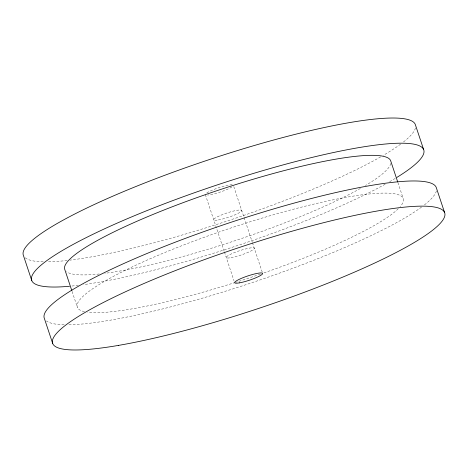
<?xml version="1.0" encoding="UTF-8"?>
<svg xmlns="http://www.w3.org/2000/svg" width="468" height="468" viewBox="0 0 468 468"><rect width="100%" height="100%" fill="white"/><g stroke="black" fill="none" stroke-linecap="round" stroke-linejoin="round"><path stroke-width="0.35" stroke-dasharray="2.34 1.75" d="M397.94 182.655L403.194 198.444M233.789 186.621L252.223 242.026M252.451 242.711L262.203 272.025M205.347 194.618L224.231 251.38M224.459 252.065L233.982 280.695M72.113 291.529L77.372 307.324M436.387 190.874A206.599 31.964 -18.4 0 1 424.072 205.183M421.545 207.096A206.599 31.964 -18.4 0 1 250.643 283.122A206.599 31.964 -18.4 0 1 67.971 324.798M64.134 324.774A206.599 31.964 -18.4 0 1 46.431 320.954M390.792 163.437A171.774 26.577 -18.4 0 1 365.42 185.539M360.354 188.464A171.774 26.577 -18.4 0 1 104.803 273.324M99.193 273.979A171.774 26.577 -18.4 0 1 66.614 271.762M398.262 208.746A171.774 26.577 -18.4 0 1 263.987 272.879M260.506 274.09A171.774 26.577 -18.4 0 1 236.129 282.192M235.422 282.415A171.774 26.577 -18.4 0 1 87.651 312.214M84.462 311.665A171.774 26.577 -18.4 0 1 232.099 227.6A171.774 26.577 -18.4 0 1 400.181 206.704M395.208 178.419A206.599 31.964 -18.4 0 1 389.084 182.017M385.152 184.228A206.599 31.964 -18.4 0 1 83.479 284.643M78.372 285.31A206.599 31.964 -18.4 0 1 71.487 286.077M415.444 127.928A206.599 31.964 -18.4 0 1 403.135 142.237M400.608 144.15A206.599 31.964 -18.4 0 1 383.228 155.388M380.706 156.839A206.599 31.964 -18.4 0 1 70.001 260.132M67.181 260.465A206.599 31.964 -18.4 0 1 47.028 261.852M43.196 261.828A206.599 31.964 -18.4 0 1 25.015 257.622M231.882 186.948A14.76 2.281 -18.4 0 1 207.646 195.051M206.797 192.927A14.76 2.281 -18.4 0 1 220.334 187.218A14.76 2.281 -18.4 0 1 232.643 184.872M230.981 257.692A14.76 2.281 -18.4 0 0 254.019 248.917A14.76 2.281 -18.4 0 0 235.843 252.041A14.76 2.281 -18.4 0 0 230.981 257.692M218.416 219.925A14.76 2.281 -18.4 0 0 241.453 211.15A14.76 2.281 -18.4 0 0 223.283 214.274A14.76 2.281 -18.4 0 0 218.416 219.925"/><path stroke-width="0.7" d="M423.663 149.643L415.286 124.465A206.599 31.964 -18.4 0 0 207.54 160.179A206.599 31.964 -18.4 0 0 23.4 255.411L31.777 280.589M444.6 212.589L436.223 187.411A206.599 31.964 -18.4 0 0 228.483 223.125A206.599 31.964 -18.4 0 0 44.337 318.357L52.714 343.535M397.712 181.964L390.628 160.676A171.774 26.577 -18.4 0 0 217.907 190.377A171.774 26.577 -18.4 0 0 64.806 269.556L71.885 290.839M69.521 286.264A206.599 31.964 -18.4 0 1 91.231 235.135A206.599 31.964 -18.4 0 1 349.11 149.368A206.599 31.964 -18.4 0 1 396.94 177.366M118.451 345.402A206.599 31.964 -18.4 0 0 440.979 222.522A206.599 31.964 -18.4 0 0 186.545 266.263A206.599 31.964 -18.4 0 0 118.451 345.402M239.359 282.871A14.76 2.281 -18.4 0 0 262.396 274.096A14.76 2.281 -18.4 0 0 244.22 277.22A14.76 2.281 -18.4 0 0 239.359 282.871"/></g></svg>
